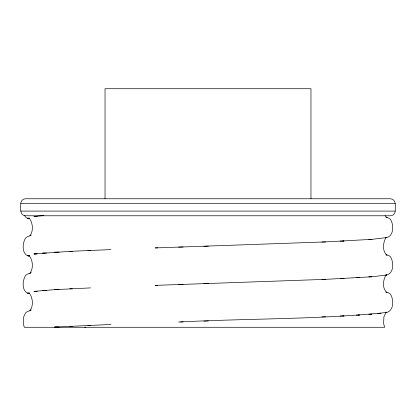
<?xml version="1.0" encoding="UTF-8"?>
<svg xmlns="http://www.w3.org/2000/svg" width="416" height="416" viewBox="0 0 416 416"><rect width="100%" height="100%" fill="white"/><g stroke="black" fill="none" stroke-linecap="round" stroke-linejoin="round"><path stroke-width="0.62" d="M20.8 203.445C20.847 200.938 22.974 198.817 25.48 198.765L390.52 198.765C396.687 199.165 395.252 206.965 395.2 211.094C395.153 213.6 393.026 215.727 390.52 215.774L25.48 215.774C19.313 215.379 20.748 207.579 20.8 203.445L395.2 203.445M386.677 237.307L385.762 238.009C382.886 243.043 382.122 251.222 387.031 255.232L386.017 254.8M386.677 274.747L385.762 275.449C382.886 280.483 382.122 288.662 387.031 292.672L386.017 292.24M386.677 312.187L385.762 312.889L383.869 316.992L383.62 323.7L384.686 327.278L24.326 327.278L23.312 323.877L23.561 317.169L25.454 313.066C26.957 311.215 29.338 311.23 31.122 309.977L29.874 310.835C33.363 306.155 32.994 299.244 30.129 294.346M386.573 237.245L385.44 237.817C393.994 236.938 394.103 224.973 390.437 219.289L389.059 218.239L386.064 217.178M386.573 274.685L385.44 275.257C393.994 274.378 394.103 262.413 390.437 256.729L389.059 255.679L386.064 254.618M386.573 312.125L385.44 312.697C393.994 311.818 394.103 299.853 390.437 294.169L389.059 293.119L386.064 292.058M386.396 237.614L371.998 239.335L325.686 241.909L155.236 247.926L157.747 247.858M386.396 275.054L371.998 276.775L325.686 279.349L155.236 285.366L157.747 285.298M178.61 322.041L180.534 321.942C249.085 318.354 318.068 319.576 386.396 312.494M36.535 216.559L34.034 216.497L43.888 215.545M36.535 253.999L34.034 253.937L69.815 251.358L110.994 249.59M36.535 291.439L34.034 291.377L54.626 289.656L90.475 287.898M84.692 327.278L85.883 327.179M57.153 327.106L54.626 327.096L110.994 324.47M178.61 247.161L183.108 246.984M178.61 284.601L183.108 284.424M203.944 246.298L208.343 246.137M203.944 283.738L208.343 283.577M203.944 321.178L208.343 321.017M180.534 321.942L183.108 321.864M59.093 252.096L54.626 252.216L57.153 252.226M59.093 289.536L54.626 289.656L57.153 289.666M54.626 327.096L59.093 326.976M46.483 252.98L42.614 253.079L44.496 253.12M46.483 290.42L42.614 290.519L44.496 290.56M34.034 216.497L37.232 216.419M321.88 241.998L325.686 241.909M34.034 253.937L37.232 253.859M321.885 279.438L325.686 279.349M34.034 291.377L37.232 291.299M321.885 316.878L325.686 316.789M29.77 218.899L27.789 218.213L29.676 218.171M340.241 241.134L344.053 241.051L342.857 240.984M29.77 256.339L27.789 255.653L29.676 255.611M340.241 278.574L344.053 278.491L342.857 278.424M29.77 293.779L27.789 293.093L29.676 293.051M340.241 316.014L344.053 315.931L342.857 315.864M368.784 239.398L371.998 239.335L370.053 239.262M368.784 276.838L371.998 276.775L370.053 276.702M356.351 277.696L359.596 277.633L358.337 277.581M368.784 314.278L371.998 314.215L370.053 314.142M356.351 315.136L359.596 315.073L358.337 315.021M377.759 313.414L380.988 313.357M87.875 250.5L90.475 250.458M87.875 325.38L90.475 325.338M69.815 251.358L72.353 251.352M69.82 288.798L72.353 288.792M69.82 326.238L72.353 326.232M20.8 211.094L395.2 211.094M27.789 218.213L29.734 218.26M27.789 255.653L29.734 255.7M27.789 293.093L29.734 293.14M29.208 218.826L26.723 217.968L25.709 217.235L24.476 215.457M29.208 256.266C21.492 254.618 22.266 243.464 25.454 238.186C26.957 236.335 29.338 236.35 31.122 235.097L29.874 235.955C33.363 231.275 32.994 224.364 30.129 219.466M29.208 293.706C21.492 292.058 22.266 280.904 25.454 275.626C26.957 273.775 29.338 273.79 31.122 272.537L29.874 273.395C33.363 268.715 32.994 261.804 30.129 256.906M386.017 217.36L387.031 217.792L385.091 215.722M310.96 198.765L310.96 88.722L105.04 88.722L105.04 198.765"/></g></svg>
